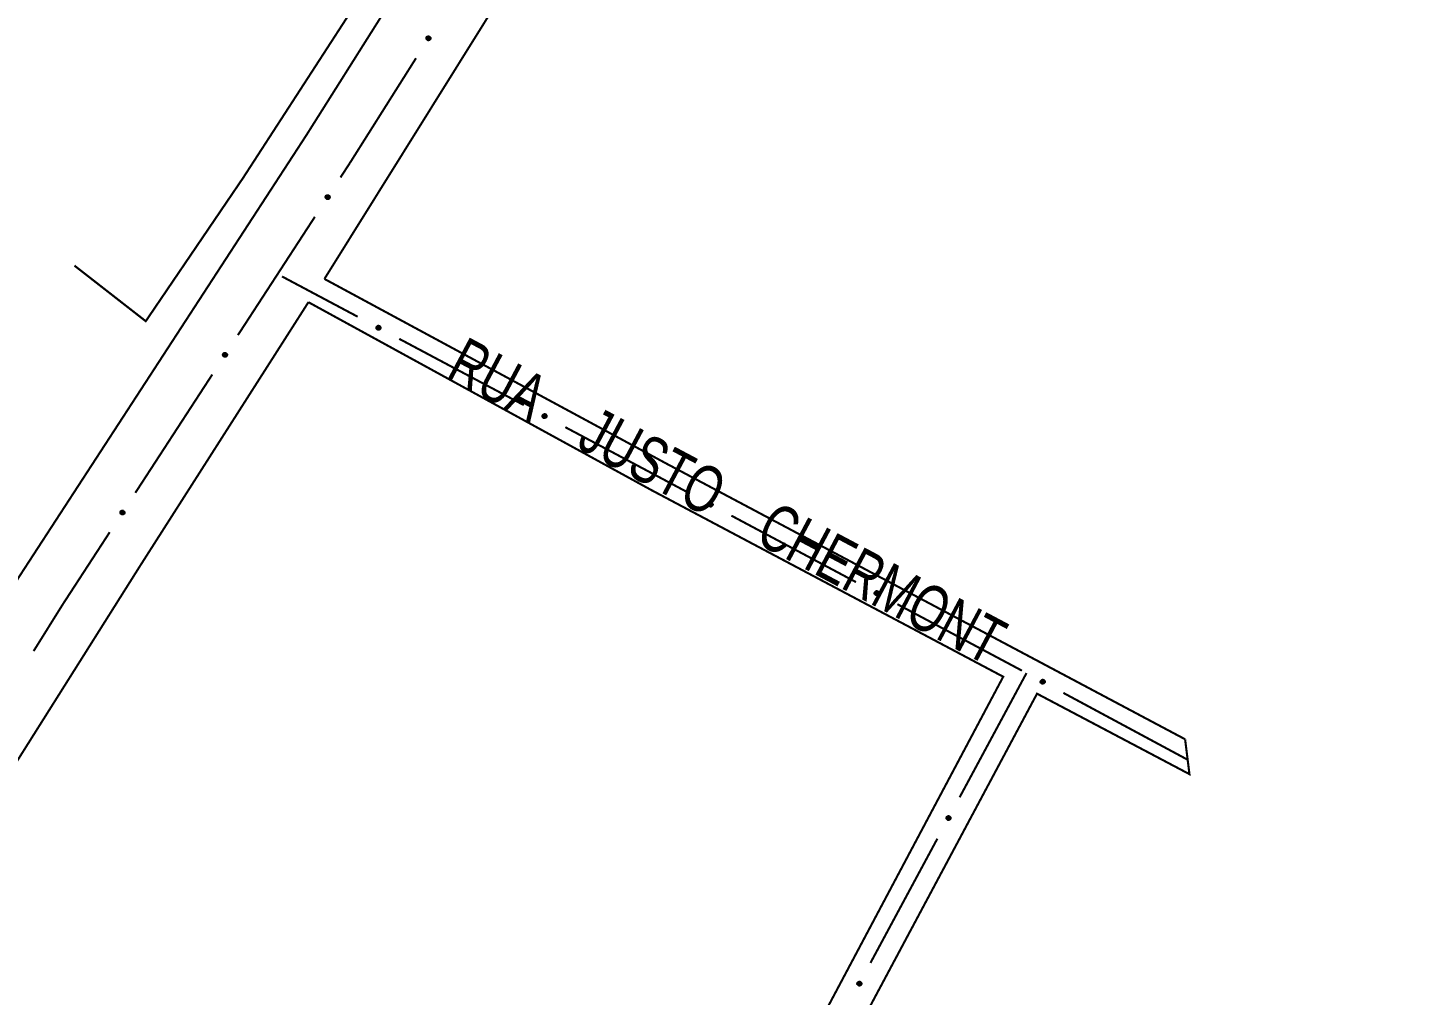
# Model space of a CAD drawing. Extents: x 201549 to 203722, y 4857623 to 4859778.
# Drawn here: x 202573.9 to 202692.5, y 4858104 to 4858186.2 of the extents above; entities that cross this region are included whole.
import ezdxf

# ---------------------------------------------------------------- set-up
doc = ezdxf.new("R2010")
doc.units = 0
doc.header["$LTSCALE"] = 1.5
doc.header["$MEASUREMENT"] = 0
for name, color, linetype in [('HD-VALAS-DRENOS', 170, 'CONTINUOUS'), ('SV-EIXO-ROD-ESTR', 7, 'CONTINUOUS'), ('SV-EIXO-RUA-N-PAV', 6, 'CONTINUOUS'), ('SV-EST-MUNIC-PAV', 20, 'CONTINUOUS'), ('SV-RUA-NAO-PAV-S-GUIA-C-GUIA', 7, 'CONTINUOUS'), ('SV-TXT-RUA-N-PAV-S-GUIA-C-GUIA', 7, 'CONTINUOUS')]:
    doc.layers.add(name, color=color, linetype=linetype)
doc.styles.add('ARIAL', font='ARIAL.TTF')

msp = doc.modelspace()

# ---------------------------------------------------------------- linework, layer by layer
at = {"layer": 'HD-VALAS-DRENOS', "const_width": 0.18}
msp.add_lwpolyline([(202690.494887, 4858326.676792), (202669.960276, 4858294.5278), (202645.027566, 4858254.782894), (202618.749588, 4858214.431513), (202592.224708, 4858173.478515), (202583.942319, 4858161.281258), (202577.879735, 4858166.008597)], dxfattribs=at)
at = {"layer": 'SV-EIXO-ROD-ESTR'}
for points in [[(202607.803783, 4858185.350263), (202607.862544, 4858185.466461)], [(202607.803828, 4858185.368841), (202607.852623, 4858185.462618)], [(202607.803972, 4858185.325633), (202607.88024, 4858185.486332)], [(202607.81025, 4858185.304242), (202607.894892, 4858185.489617)], [(202607.815451, 4858185.278091), (202607.916722, 4858185.505862)], [(202607.826554, 4858185.258469), (202607.940239, 4858185.507803)], [(202607.833718, 4858185.239344), (202607.964333, 4858185.517712)], [(202607.848857, 4858185.229885), (202607.98365, 4858185.512689)], [(202607.858711, 4858185.212575), (202608.008604, 4858185.51495)], [(202607.874072, 4858185.205917), (202608.022393, 4858185.507614)], [(202607.887246, 4858185.191683), (202608.044506, 4858185.506791)], [(202607.904507, 4858185.18511), (202608.061688, 4858185.495739)], [(202607.918267, 4858185.174603), (202608.076324, 4858185.49045)], [(202607.938155, 4858185.171956), (202608.08866, 4858185.477116)], [(202607.95304, 4858185.164259), (202608.103367, 4858185.469423)], [(202607.97617, 4858185.165727), (202608.113573, 4858185.450112)], [(202607.995291, 4858185.164593), (202608.127051, 4858185.439922)], [(202608.019884, 4858185.17365), (202608.135575, 4858185.418492)], [(202608.042968, 4858185.17458), (202608.146482, 4858185.402757)], [(202608.06262, 4858185.190255), (202608.148115, 4858185.371867)], [(202608.080422, 4858185.194077), (202608.157239, 4858185.354595)], [(202608.095821, 4858185.209647), (202608.154155, 4858185.327727)], [(202608.107665, 4858185.217198), (202608.157089, 4858185.312234)], [(202599.228372, 4858171.820598), (202599.306866, 4858171.980221)], [(202599.228526, 4858171.845229), (202599.288896, 4858171.960598)], [(202599.228828, 4858171.863804), (202599.278922, 4858171.956894)], [(202599.234353, 4858171.799121), (202599.321563, 4858171.983303)], [(202599.239189, 4858171.772901), (202599.343616, 4858171.999243)], [(202599.250019, 4858171.753127), (202599.367157, 4858172.000856)], [(202599.256916, 4858171.733904), (202599.391387, 4858172.01043)], [(202599.271923, 4858171.724235), (202599.410633, 4858172.005139)], [(202599.281535, 4858171.70679), (202599.435616, 4858172.007054)], [(202599.296802, 4858171.699919), (202599.449302, 4858171.999527)], [(202599.309777, 4858171.685504), (202599.471401, 4858171.998396)], [(202599.326945, 4858171.678692), (202599.488427, 4858171.987107)], [(202599.340557, 4858171.667994), (202599.502989, 4858171.981614)], [(202599.360407, 4858171.665071), (202599.515138, 4858171.96811)], [(202599.375183, 4858171.657168), (202599.529736, 4858171.960214)], [(202599.398332, 4858171.658315), (202599.539673, 4858171.940763)], [(202599.417435, 4858171.656915), (202599.553008, 4858171.930386)], [(202599.442151, 4858171.665629), (202599.561234, 4858171.908839)], [(202599.465246, 4858171.666238), (202599.571921, 4858171.892955)], [(202599.485114, 4858171.681639), (202599.573124, 4858171.862045)], [(202599.502967, 4858171.685213), (202599.582007, 4858171.844648)], [(202599.518581, 4858171.700568), (202599.578551, 4858171.817825)], [(202599.530529, 4858171.707954), (202599.581269, 4858171.802294)], [(202590.50626, 4858158.406994), (202590.584755, 4858158.566618)], [(202590.506414, 4858158.431625), (202590.566784, 4858158.546994)], [(202590.506717, 4858158.4502), (202590.556811, 4858158.54329)], [(202590.512241, 4858158.385517), (202590.599451, 4858158.569699)], [(202590.517078, 4858158.359297), (202590.621504, 4858158.585639)], [(202590.527907, 4858158.339523), (202590.645046, 4858158.587252)], [(202590.534805, 4858158.3203), (202590.669275, 4858158.596826)], [(202590.549811, 4858158.310631), (202590.688521, 4858158.591535)], [(202590.559424, 4858158.293186), (202590.713504, 4858158.59345)], [(202590.574691, 4858158.286315), (202590.72719, 4858158.585923)], [(202590.587665, 4858158.2719), (202590.749289, 4858158.584792)], [(202590.604833, 4858158.265088), (202590.766315, 4858158.573503)], [(202590.618446, 4858158.25439), (202590.780877, 4858158.56801)], [(202590.638295, 4858158.251467), (202590.793026, 4858158.554506)], [(202590.653072, 4858158.243564), (202590.807625, 4858158.54661)], [(202590.67622, 4858158.244711), (202590.817562, 4858158.527159)], [(202590.695323, 4858158.243311), (202590.830896, 4858158.516782)], [(202590.72004, 4858158.252026), (202590.839122, 4858158.495235)], [(202590.743135, 4858158.252634), (202590.849809, 4858158.479351)], [(202590.763002, 4858158.268035), (202590.851013, 4858158.448441)], [(202590.780856, 4858158.271609), (202590.859896, 4858158.431044)], [(202590.79647, 4858158.286964), (202590.856439, 4858158.404221)], [(202590.808418, 4858158.29435), (202590.859158, 4858158.38869)], [(202581.784149, 4858144.99339), (202581.862643, 4858145.153014)], [(202581.784303, 4858145.018021), (202581.844672, 4858145.13339)], [(202581.784605, 4858145.036596), (202581.834699, 4858145.129686)], [(202581.79013, 4858144.971914), (202581.87734, 4858145.156095)], [(202581.794966, 4858144.945693), (202581.899393, 4858145.172035)], [(202581.805796, 4858144.925919), (202581.922934, 4858145.173648)], [(202581.812693, 4858144.906696), (202581.947163, 4858145.183222)], [(202581.8277, 4858144.897027), (202581.96641, 4858145.177931)], [(202581.837312, 4858144.879582), (202581.991392, 4858145.179846)], [(202581.852579, 4858144.872712), (202582.005078, 4858145.172319)], [(202581.865554, 4858144.858296), (202582.027178, 4858145.171188)], [(202581.882722, 4858144.851484), (202582.044204, 4858145.159899)], [(202581.896334, 4858144.840786), (202582.058765, 4858145.154406)], [(202581.916184, 4858144.837864), (202582.070915, 4858145.140903)], [(202581.93096, 4858144.82996), (202582.085513, 4858145.133006)], [(202581.954109, 4858144.831107), (202582.09545, 4858145.113555)], [(202581.973212, 4858144.829707), (202582.108785, 4858145.103178)], [(202581.997928, 4858144.838422), (202582.117011, 4858145.081632)], [(202582.021023, 4858144.83903), (202582.127698, 4858145.065747)], [(202582.040891, 4858144.854431), (202582.128901, 4858145.034837)], [(202582.058744, 4858144.858005), (202582.137784, 4858145.01744)], [(202582.074358, 4858144.87336), (202582.134328, 4858144.990617)], [(202582.086306, 4858144.880746), (202582.137046, 4858144.975086)]]:
    msp.add_lwpolyline(points, dxfattribs=at)
for points in [[(202607.815451, 4858185.278091), (202607.803972, 4858185.325633), (202607.803828, 4858185.368841), (202607.81408, 4858185.404913), (202607.831451, 4858185.434426), (202607.852623, 4858185.462618), (202607.88024, 4858185.486332), (202607.916722, 4858185.505862), (202607.964333, 4858185.517712), (202608.008604, 4858185.51495), (202608.044506, 4858185.506791), (202608.076324, 4858185.49045), (202608.103367, 4858185.469423), (202608.127051, 4858185.439922), (202608.146482, 4858185.402757), (202608.157239, 4858185.354595), (202608.157089, 4858185.312234), (202608.146257, 4858185.277604), (202608.129625, 4858185.245721), (202608.107665, 4858185.217198), (202608.080422, 4858185.194077), (202608.042968, 4858185.17458), (202607.995291, 4858185.164593), (202607.95304, 4858185.164259), (202607.918267, 4858185.174603), (202607.887246, 4858185.191683), (202607.858711, 4858185.212575), (202607.833718, 4858185.239344), (202607.815451, 4858185.278091)], [(202599.239189, 4858171.772901), (202599.228372, 4858171.820598), (202599.228828, 4858171.863804), (202599.239581, 4858171.899729), (202599.25736, 4858171.928999), (202599.278922, 4858171.956894), (202599.306866, 4858171.980221), (202599.343616, 4858171.999243), (202599.391387, 4858172.01043), (202599.435616, 4858172.007054), (202599.471401, 4858171.998396), (202599.502989, 4858171.981614), (202599.529736, 4858171.960214), (202599.553008, 4858171.930386), (202599.571921, 4858171.892955), (202599.582007, 4858171.844648), (202599.581269, 4858171.802294), (202599.569957, 4858171.767817), (202599.552884, 4858171.736168), (202599.530529, 4858171.707954), (202599.502967, 4858171.685213), (202599.465246, 4858171.666238), (202599.417435, 4858171.656915), (202599.375183, 4858171.657168), (202599.340557, 4858171.667994), (202599.309777, 4858171.685504), (202599.281535, 4858171.70679), (202599.256916, 4858171.733904), (202599.239189, 4858171.772901)], [(202590.517078, 4858158.359297), (202590.50626, 4858158.406994), (202590.506717, 4858158.4502), (202590.517469, 4858158.486125), (202590.535249, 4858158.515395), (202590.556811, 4858158.54329), (202590.584755, 4858158.566618), (202590.621504, 4858158.585639), (202590.669275, 4858158.596826), (202590.713504, 4858158.59345), (202590.749289, 4858158.584792), (202590.780877, 4858158.56801), (202590.807625, 4858158.54661), (202590.830896, 4858158.516782), (202590.849809, 4858158.479351), (202590.859896, 4858158.431044), (202590.859158, 4858158.38869), (202590.847845, 4858158.354214), (202590.830772, 4858158.322564), (202590.808418, 4858158.29435), (202590.780856, 4858158.271609), (202590.743135, 4858158.252634), (202590.695323, 4858158.243311), (202590.653072, 4858158.243564), (202590.618446, 4858158.25439), (202590.587665, 4858158.2719), (202590.559424, 4858158.293186), (202590.534805, 4858158.3203), (202590.517078, 4858158.359297)], [(202581.794966, 4858144.945693), (202581.784149, 4858144.99339), (202581.784605, 4858145.036596), (202581.795358, 4858145.072522), (202581.813137, 4858145.101791), (202581.834699, 4858145.129686), (202581.862643, 4858145.153014), (202581.899393, 4858145.172035), (202581.947163, 4858145.183222), (202581.991392, 4858145.179846), (202582.027178, 4858145.171188), (202582.058765, 4858145.154406), (202582.085513, 4858145.133006), (202582.108785, 4858145.103178), (202582.127698, 4858145.065747), (202582.137784, 4858145.01744), (202582.137046, 4858144.975086), (202582.125733, 4858144.94061), (202582.108661, 4858144.90896), (202582.086306, 4858144.880746), (202582.058744, 4858144.858005), (202582.021023, 4858144.83903), (202581.973212, 4858144.829707), (202581.93096, 4858144.82996), (202581.896334, 4858144.840786), (202581.865554, 4858144.858296), (202581.837312, 4858144.879582), (202581.812693, 4858144.906696), (202581.794966, 4858144.945693)]]:
    msp.add_lwpolyline(points, close=True, dxfattribs=at)
at = {"layer": 'SV-EIXO-ROD-ESTR', "const_width": 0.18}
for points in [[(202601.29812, 4858174.737366), (202606.918347, 4858183.649213)], [(202600.500064, 4858173.510048), (202601.045196, 4858174.348398)], [(202601.045196, 4858174.348398), (202601.29812, 4858174.737366)], [(202591.777953, 4858160.096444), (202598.319536, 4858170.156647)], [(202583.055841, 4858146.68284), (202589.597425, 4858156.743043)], [(202576.861134, 4858137.156093), (202580.875313, 4858143.329439)], [(202574.408448, 4858133.22166), (202576.524512, 4858136.616107)], [(202576.524512, 4858136.616107), (202576.861134, 4858137.156093)]]:
    msp.add_lwpolyline(points, dxfattribs=at)
at = {"layer": 'SV-EIXO-RUA-N-PAV', "const_width": 0.18}
for points in [[(202595.779686, 4858164.951082), (202595.526942, 4858165.085607)], [(202601.958913, 4858161.662138), (202595.779686, 4858164.951082)], [(202616.082861, 4858154.144553), (202605.4899, 4858159.782742)], [(202626.860007, 4858148.408331), (202619.613848, 4858152.265157)], [(202627.558181, 4858148.035787), (202626.860007, 4858148.408331)], [(202630.20495, 4858146.623479), (202627.558181, 4858148.035787)], [(202644.321053, 4858139.091172), (202633.733976, 4858144.740402)], [(202658.437155, 4858131.558864), (202647.850078, 4858137.208095)], [(202658.824786, 4858131.352025), (202653.138787, 4858120.78465)], [(202672.527235, 4858123.977996), (202661.960226, 4858129.664676)], [(202651.243454, 4858117.262192), (202645.557456, 4858106.694817)]]:
    msp.add_lwpolyline(points, dxfattribs=at)
at = {"layer": 'SV-EIXO-RUA-N-PAV'}
for points in [[(202603.799519, 4858160.557759), (202603.752949, 4858160.542818), (202603.709868, 4858160.5395), (202603.673141, 4858160.547075), (202603.642431, 4858160.562231), (202603.61276, 4858160.581275), (202603.587081, 4858160.607075), (202603.564924, 4858160.642024), (202603.549608, 4858160.688635), (202603.54911, 4858160.73299), (202603.554609, 4858160.769394), (202603.568569, 4858160.802327), (202603.587553, 4858160.830841), (202603.615235, 4858160.856628), (202603.650871, 4858160.878737), (202603.698113, 4858160.893003), (202603.74037, 4858160.895966), (202603.775702, 4858160.887707), (202603.808721, 4858160.873463), (202603.83878, 4858160.853657), (202603.863841, 4858160.828186), (202603.886036, 4858160.792266), (202603.899499, 4858160.745451), (202603.902935, 4858160.703339), (202603.895174, 4858160.6679), (202603.880419, 4858160.635708), (202603.86168, 4858160.605716), (202603.83682, 4858160.578823), (202603.799519, 4858160.557759)], [(202617.923467, 4858153.040174), (202617.876897, 4858153.025233), (202617.833817, 4858153.021915), (202617.797089, 4858153.029489), (202617.766379, 4858153.044646), (202617.736708, 4858153.063689), (202617.711029, 4858153.08949), (202617.688872, 4858153.124438), (202617.673556, 4858153.17105), (202617.673058, 4858153.215404), (202617.678557, 4858153.251809), (202617.692518, 4858153.284741), (202617.711501, 4858153.313256), (202617.739183, 4858153.339043), (202617.774819, 4858153.361152), (202617.822061, 4858153.375418), (202617.864318, 4858153.378381), (202617.89965, 4858153.370121), (202617.932669, 4858153.355877), (202617.962728, 4858153.336072), (202617.987789, 4858153.3106), (202618.009984, 4858153.27468), (202618.023447, 4858153.227866), (202618.026883, 4858153.185753), (202618.019123, 4858153.150314), (202618.004367, 4858153.118123), (202617.985628, 4858153.08813), (202617.960768, 4858153.061238), (202617.923467, 4858153.040174)], [(202632.044404, 4858145.517181), (202631.997818, 4858145.502289), (202631.954734, 4858145.499016), (202631.918014, 4858145.506629), (202631.887321, 4858145.521817), (202631.857669, 4858145.540892), (202631.832017, 4858145.566719), (202631.809896, 4858145.601691), (202631.794629, 4858145.648318), (202631.794177, 4858145.692673), (202631.799715, 4858145.729072), (202631.813709, 4858145.76199), (202631.832722, 4858145.790484), (202631.860431, 4858145.816243), (202631.89609, 4858145.838314), (202631.943347, 4858145.852531), (202631.985607, 4858145.85545), (202632.020931, 4858145.847154), (202632.053935, 4858145.832875), (202632.083973, 4858145.813038), (202632.109007, 4858145.787541), (202632.131165, 4858145.751598), (202632.144579, 4858145.704769), (202632.147972, 4858145.662653), (202632.140174, 4858145.627222), (202632.125385, 4858145.595046), (202632.106615, 4858145.565073), (202632.081726, 4858145.538207), (202632.044404, 4858145.517181)], [(202646.160506, 4858137.984874), (202646.11392, 4858137.969981), (202646.070836, 4858137.966709), (202646.034117, 4858137.974321), (202646.003423, 4858137.989509), (202645.973771, 4858138.008584), (202645.94812, 4858138.034411), (202645.925999, 4858138.069383), (202645.910732, 4858138.11601), (202645.91028, 4858138.160366), (202645.915817, 4858138.196764), (202645.929811, 4858138.229682), (202645.948824, 4858138.258176), (202645.976533, 4858138.283935), (202646.012192, 4858138.306006), (202646.059449, 4858138.320223), (202646.101709, 4858138.323142), (202646.137033, 4858138.314846), (202646.170037, 4858138.300568), (202646.200075, 4858138.280731), (202646.22511, 4858138.255233), (202646.247268, 4858138.21929), (202646.260681, 4858138.172461), (202646.264074, 4858138.130345), (202646.256276, 4858138.094915), (202646.241487, 4858138.062738), (202646.222717, 4858138.032766), (202646.197828, 4858138.005899), (202646.160506, 4858137.984874)], [(202660.273415, 4858130.447432), (202660.226776, 4858130.432704), (202660.183681, 4858130.429584), (202660.146989, 4858130.437327), (202660.116349, 4858130.452623), (202660.086765, 4858130.471803), (202660.061205, 4858130.497721), (202660.039208, 4858130.532771), (202660.024106, 4858130.579452), (202660.023811, 4858130.623808), (202660.029477, 4858130.660187), (202660.043588, 4858130.693055), (202660.062702, 4858130.721482), (202660.090502, 4858130.747142), (202660.126239, 4858130.769087), (202660.173546, 4858130.783137), (202660.215816, 4858130.785906), (202660.25111, 4858130.777485), (202660.284063, 4858130.76309), (202660.314031, 4858130.743147), (202660.338975, 4858130.717561), (202660.361006, 4858130.681539), (202660.374254, 4858130.634663), (202660.377497, 4858130.592536), (202660.369574, 4858130.557133), (202660.354671, 4858130.525009), (202660.335795, 4858130.495103), (202660.310811, 4858130.468325), (202660.273415, 4858130.447432)], [(202652.35614, 4858119.097788), (202652.37087, 4858119.051151), (202652.373993, 4858119.008056), (202652.366253, 4858118.971363), (202652.350958, 4858118.940722), (202652.33178, 4858118.911137), (202652.305864, 4858118.885575), (202652.270816, 4858118.863576), (202652.224136, 4858118.848471), (202652.179779, 4858118.848174), (202652.1434, 4858118.853837), (202652.110531, 4858118.867946), (202652.082103, 4858118.887058), (202652.056441, 4858118.914856), (202652.034494, 4858118.950592), (202652.020441, 4858118.997898), (202652.017669, 4858119.040168), (202652.026088, 4858119.075463), (202652.040481, 4858119.108417), (202652.060422, 4858119.138386), (202652.086006, 4858119.163331), (202652.122027, 4858119.185364), (202652.168902, 4858119.198615), (202652.211029, 4858119.201861), (202652.246433, 4858119.19394), (202652.278557, 4858119.17904), (202652.308465, 4858119.160165), (202652.335245, 4858119.135184), (202652.35614, 4858119.097788)], [(202644.774808, 4858105.007955), (202644.789538, 4858104.961317), (202644.792662, 4858104.918223), (202644.784921, 4858104.88153), (202644.769626, 4858104.850889), (202644.750449, 4858104.821304), (202644.724533, 4858104.795742), (202644.689484, 4858104.773743), (202644.642804, 4858104.758638), (202644.598448, 4858104.75834), (202644.562068, 4858104.764004), (202644.529199, 4858104.778113), (202644.500771, 4858104.797225), (202644.475109, 4858104.825023), (202644.453162, 4858104.860758), (202644.439109, 4858104.908065), (202644.436337, 4858104.950335), (202644.444756, 4858104.985629), (202644.459149, 4858105.018583), (202644.47909, 4858105.048552), (202644.504675, 4858105.073498), (202644.540695, 4858105.095531), (202644.58757, 4858105.108782), (202644.629697, 4858105.112028), (202644.665101, 4858105.104107), (202644.697226, 4858105.089206), (202644.727133, 4858105.070332), (202644.753913, 4858105.04535), (202644.774808, 4858105.007955)]]:
    msp.add_lwpolyline(points, close=True, dxfattribs=at)
for points in [[(202603.86168, 4858160.605716), (202603.54911, 4858160.73299)], [(202603.83682, 4858160.578823), (202603.549608, 4858160.688635)], [(202603.845141, 4858160.594617), (202603.553198, 4858160.70827)], [(202603.880419, 4858160.635708), (202603.554609, 4858160.769394)], [(202603.867191, 4858160.621524), (202603.555413, 4858160.747281)], [(202603.818272, 4858160.570273), (202603.561261, 4858160.665334)], [(202603.885706, 4858160.653405), (202603.564369, 4858160.787341)], [(202603.799519, 4858160.557759), (202603.564924, 4858160.642024)], [(202603.895174, 4858160.6679), (202603.568569, 4858160.802327)], [(202603.896353, 4858160.687929), (202603.580961, 4858160.815609)], [(202603.773821, 4858160.550651), (202603.582729, 4858160.621447)], [(202603.752949, 4858160.542818), (202603.587081, 4858160.607075)], [(202603.902935, 4858160.703339), (202603.587553, 4858160.830841)], [(202603.899772, 4858160.726299), (202603.606062, 4858160.842438)], [(202603.728399, 4858160.540821), (202603.608199, 4858160.590886)], [(202603.709868, 4858160.5395), (202603.61276, 4858160.581275)], [(202603.899499, 4858160.745451), (202603.615235, 4858160.856628)], [(202603.888659, 4858160.769312), (202603.63598, 4858160.866704)], [(202603.886036, 4858160.792266), (202603.650871, 4858160.878737)], [(202603.868959, 4858160.810713), (202603.681558, 4858160.882635)], [(202603.863841, 4858160.828186), (202603.698113, 4858160.893003)], [(202603.847181, 4858160.8424), (202603.725135, 4858160.891902)], [(202603.83878, 4858160.853657), (202603.74037, 4858160.895966)], [(202617.985628, 4858153.08813), (202617.673058, 4858153.215404)], [(202617.960768, 4858153.061238), (202617.673556, 4858153.17105)], [(202617.969089, 4858153.077031), (202617.677146, 4858153.190684)], [(202618.004367, 4858153.118123), (202617.678557, 4858153.251809)], [(202617.99114, 4858153.103939), (202617.679361, 4858153.229695)], [(202617.94222, 4858153.052688), (202617.685209, 4858153.147749)], [(202618.009654, 4858153.13582), (202617.688317, 4858153.269756)], [(202617.923467, 4858153.040174), (202617.688872, 4858153.124438)], [(202618.019123, 4858153.150314), (202617.692518, 4858153.284741)], [(202618.020301, 4858153.170343), (202617.704909, 4858153.298023)], [(202617.897769, 4858153.033066), (202617.706677, 4858153.103861)], [(202617.876897, 4858153.025233), (202617.711029, 4858153.08949)], [(202618.026883, 4858153.185753), (202617.711501, 4858153.313256)], [(202618.02372, 4858153.208713), (202617.73001, 4858153.324853)], [(202617.852347, 4858153.023235), (202617.732147, 4858153.073301)], [(202617.833817, 4858153.021915), (202617.736708, 4858153.063689)], [(202618.023447, 4858153.227866), (202617.739183, 4858153.339043)], [(202618.012607, 4858153.251727), (202617.759929, 4858153.349119)], [(202618.009984, 4858153.27468), (202617.774819, 4858153.361152)], [(202617.992908, 4858153.293127), (202617.805506, 4858153.365049)], [(202617.987789, 4858153.3106), (202617.822061, 4858153.375418)], [(202617.971129, 4858153.324814), (202617.849083, 4858153.374316)], [(202617.962728, 4858153.336072), (202617.864318, 4858153.378381)], [(202632.106615, 4858145.565073), (202631.794177, 4858145.692673)], [(202632.081726, 4858145.538207), (202631.794629, 4858145.648318)], [(202632.090064, 4858145.553991), (202631.79824, 4858145.667949)], [(202632.125385, 4858145.595046), (202631.799715, 4858145.729072)], [(202632.112143, 4858145.580876), (202631.800495, 4858145.706958)], [(202632.130691, 4858145.612738), (202631.809493, 4858145.747008)], [(202632.140174, 4858145.627222), (202631.813709, 4858145.76199)], [(202632.141373, 4858145.64725), (202631.826114, 4858145.775259)], [(202632.147972, 4858145.662653), (202631.832722, 4858145.790484)], [(202632.144832, 4858145.685616), (202631.851243, 4858145.802062)], [(202632.144579, 4858145.704769), (202631.860431, 4858145.816243)], [(202632.133764, 4858145.728641), (202631.881187, 4858145.826297)], [(202632.131165, 4858145.751598), (202631.89609, 4858145.838314)], [(202632.114108, 4858145.770063), (202631.926782, 4858145.84218)], [(202632.109007, 4858145.787541), (202631.943347, 4858145.852531)], [(202632.092362, 4858145.801772), (202631.970368, 4858145.851402)], [(202632.083973, 4858145.813038), (202631.985607, 4858145.85545)], [(202632.06317, 4858145.529676), (202631.806258, 4858145.625005)], [(202632.044404, 4858145.517181), (202631.809896, 4858145.601691)], [(202632.018698, 4858145.5101), (202631.82768, 4858145.581095)], [(202631.997818, 4858145.502289), (202631.832017, 4858145.566719)], [(202631.973266, 4858145.500317), (202631.853118, 4858145.550508)], [(202631.954734, 4858145.499016), (202631.857669, 4858145.540892)], [(202646.222717, 4858138.032766), (202645.91028, 4858138.160366)], [(202646.197828, 4858138.005899), (202645.910732, 4858138.11601)], [(202646.206166, 4858138.021684), (202645.914342, 4858138.135641)], [(202646.241487, 4858138.062738), (202645.915817, 4858138.196764)], [(202646.228245, 4858138.048568), (202645.916598, 4858138.17465)], [(202646.179272, 4858137.997369), (202645.92236, 4858138.092697)], [(202646.246793, 4858138.08043), (202645.925596, 4858138.214701)], [(202646.160506, 4858137.984874), (202645.925999, 4858138.069383)], [(202646.256276, 4858138.094915), (202645.929811, 4858138.229682)], [(202646.257475, 4858138.114942), (202645.942217, 4858138.242951)], [(202646.134801, 4858137.977793), (202645.943782, 4858138.048787)], [(202646.11392, 4858137.969981), (202645.94812, 4858138.034411)], [(202646.264074, 4858138.130345), (202645.948824, 4858138.258176)], [(202646.260935, 4858138.153309), (202645.967345, 4858138.269755)], [(202646.089368, 4858137.96801), (202645.96922, 4858138.018201)], [(202646.070836, 4858137.966709), (202645.973771, 4858138.008584)], [(202646.260681, 4858138.172461), (202645.976533, 4858138.283935)], [(202646.249867, 4858138.196334), (202645.99729, 4858138.293989)], [(202646.247268, 4858138.21929), (202646.012192, 4858138.306006)], [(202646.23021, 4858138.237755), (202646.042884, 4858138.309872)], [(202646.22511, 4858138.255233), (202646.059449, 4858138.320223)], [(202646.208464, 4858138.269464), (202646.08647, 4858138.319094)], [(202646.200075, 4858138.280731), (202646.101709, 4858138.323142)], [(202660.335795, 4858130.495103), (202660.023811, 4858130.623808)], [(202660.310811, 4858130.468325), (202660.024106, 4858130.579452)], [(202660.319205, 4858130.48408), (202660.027786, 4858130.59907)], [(202660.354671, 4858130.525009), (202660.029477, 4858130.660187)], [(202660.341379, 4858130.510886), (202660.03018, 4858130.63807)], [(202660.292225, 4858130.45986), (202660.035652, 4858130.556098)], [(202660.273415, 4858130.447432), (202660.039208, 4858130.532771)], [(202660.360039, 4858130.542682), (202660.03932, 4858130.678089)], [(202660.369574, 4858130.557133), (202660.043588, 4858130.693055)], [(202660.370844, 4858130.577156), (202660.05604, 4858130.70628)], [(202660.247684, 4858130.440442), (202660.056918, 4858130.512112)], [(202660.226776, 4858130.432704), (202660.061205, 4858130.497721)], [(202660.377497, 4858130.592536), (202660.062702, 4858130.721482)], [(202660.374439, 4858130.61551), (202660.081264, 4858130.732995)], [(202660.202217, 4858130.43082), (202660.082248, 4858130.481436)], [(202660.183681, 4858130.429584), (202660.086765, 4858130.471803)], [(202660.374254, 4858130.634663), (202660.090502, 4858130.747142)], [(202660.363523, 4858130.658574), (202660.111294, 4858130.757123)], [(202660.361006, 4858130.681539), (202660.126239, 4858130.769087)], [(202660.344014, 4858130.700065), (202660.156944, 4858130.772845)], [(202660.338975, 4858130.717561), (202660.173546, 4858130.783137)], [(202660.32238, 4858130.731851), (202660.200563, 4858130.781912)], [(202660.314031, 4858130.743147), (202660.215816, 4858130.785906)], [(202652.060422, 4858119.138386), (202652.017669, 4858119.040168)], [(202652.086006, 4858119.163331), (202652.020441, 4858118.997898)], [(202652.071718, 4858119.146736), (202652.021664, 4858119.024915)], [(202652.103502, 4858119.168371), (202652.030734, 4858118.981297)], [(202652.122027, 4858119.185364), (202652.034494, 4858118.950592)], [(202652.144992, 4858119.187884), (202652.046459, 4858118.935647)], [(202652.168902, 4858119.198615), (202652.056441, 4858118.914856)], [(202652.188055, 4858119.198802), (202652.070589, 4858118.905619)], [(202652.211029, 4858119.201861), (202652.082103, 4858118.887058)], [(202652.226409, 4858119.195209), (202652.097305, 4858118.880397)], [(202652.246433, 4858119.19394), (202652.110531, 4858118.867946)], [(202652.260884, 4858119.184407), (202652.125498, 4858118.863678)], [(202652.278557, 4858119.17904), (202652.1434, 4858118.853837)], [(202652.292681, 4858119.165748), (202652.165517, 4858118.854541)], [(202652.308465, 4858119.160165), (202652.179779, 4858118.848174)], [(202652.319489, 4858119.143576), (202652.204518, 4858118.85215)], [(202652.335245, 4858119.135184), (202652.224136, 4858118.848471)], [(202652.34371, 4858119.116598), (202652.247489, 4858118.860019)], [(202652.35614, 4858119.097788), (202652.270816, 4858118.863576)], [(202652.363131, 4858119.072059), (202652.291473, 4858118.881288)], [(202652.37087, 4858119.051151), (202652.305864, 4858118.885575)], [(202652.372756, 4858119.026592), (202652.322148, 4858118.90662)], [(202652.373993, 4858119.008056), (202652.33178, 4858118.911137)], [(202644.47909, 4858105.048552), (202644.436337, 4858104.950335)], [(202644.504675, 4858105.073498), (202644.439109, 4858104.908065)], [(202644.490386, 4858105.056902), (202644.440333, 4858104.935081)], [(202644.522171, 4858105.078537), (202644.449403, 4858104.891463)], [(202644.540695, 4858105.095531), (202644.453162, 4858104.860758)], [(202644.56366, 4858105.09805), (202644.465127, 4858104.845814)], [(202644.58757, 4858105.108782), (202644.475109, 4858104.825023)], [(202644.606723, 4858105.108968), (202644.489257, 4858104.815786)], [(202644.629697, 4858105.112028), (202644.500771, 4858104.797225)], [(202644.645077, 4858105.105376), (202644.515974, 4858104.790564)], [(202644.665101, 4858105.104107), (202644.529199, 4858104.778113)], [(202644.679552, 4858105.094573), (202644.544166, 4858104.773845)], [(202644.697226, 4858105.089206), (202644.562068, 4858104.764004)], [(202644.711349, 4858105.075915), (202644.584185, 4858104.764708)], [(202644.727133, 4858105.070332), (202644.598448, 4858104.75834)], [(202644.738157, 4858105.053743), (202644.623186, 4858104.762317)], [(202644.753913, 4858105.04535), (202644.642804, 4858104.758638)], [(202644.762379, 4858105.026764), (202644.666158, 4858104.770185)], [(202644.774808, 4858105.007955), (202644.689484, 4858104.773743)], [(202644.7818, 4858104.982225), (202644.710142, 4858104.791454)], [(202644.789538, 4858104.961317), (202644.724533, 4858104.795742)], [(202644.791425, 4858104.936759), (202644.740816, 4858104.816786)], [(202644.792662, 4858104.918223), (202644.750449, 4858104.821304)]]:
    msp.add_lwpolyline(points, dxfattribs=at)
at = {"layer": 'SV-EST-MUNIC-PAV', "const_width": 0.18}
for points in [[(202692.370377, 4858326.676776), (202691.389831, 4858325.09921), (202665.558459, 4858285.350329), (202640.230432, 4858244.702887), (202597.600326, 4858177.10544), (202573.157105, 4858139.514579), (202531.769688, 4858073.123677), (202500.184191, 4858025.142175), (202462.805772, 4857966.475738), (202414.895357, 4857896.252662), (202410.198043, 4857889.810164), (202402.193206, 4857878.831308), (202396.116858, 4857864.592015), (202391.226053, 4857842.150795), (202387.924463, 4857821.568222), (202385.179552, 4857799.336668), (202383.820113, 4857768.854027), (202384.27794, 4857744.985196), (202382.872844, 4857724.561142), (202382.31376, 4857704.741354)], [(202599.134021, 4858164.876289), (202621.656453, 4858200.982608), (202653.536082, 4858250.592784)], [(202524.873804, 4858047.368545), (202549.284464, 4858086.212512), (202583.487401, 4858140.5111), (202597.773196, 4858162.896907)]]:
    msp.add_lwpolyline(points, dxfattribs=at)
at = {"layer": 'SV-RUA-NAO-PAV-S-GUIA-C-GUIA', "const_width": 0.18}
for points in [[(202672.309278, 4858125.721649), (202628.155918, 4858149.197664), (202599.134021, 4858164.876289)], [(202524.873804, 4858047.368545), (202586.54519, 4858009.545086), (202590.690722, 4858007.453608), (202623.705091, 4858068.62602), (202656.845361, 4858131.041237), (202626.944486, 4858146.908732), (202597.773196, 4858162.896907)], [(202626.395065, 4858067.178578), (202659.719539, 4858129.598068), (202672.680412, 4858122.752577), (202672.309278, 4858125.721649)]]:
    msp.add_lwpolyline(points, dxfattribs=at)

# ---------------------------------------------------------------- texts
at = {"layer": 'SV-TXT-RUA-N-PAV-S-GUIA-C-GUIA', "style": 'ARIAL', "width": 0.7}
msp.add_text('RUA    JUSTO    CHERMONT', height=4, rotation=332, dxfattribs=at).set_placement((202609.323614, 4858156.499648))

doc.saveas('drawing.dxf')
